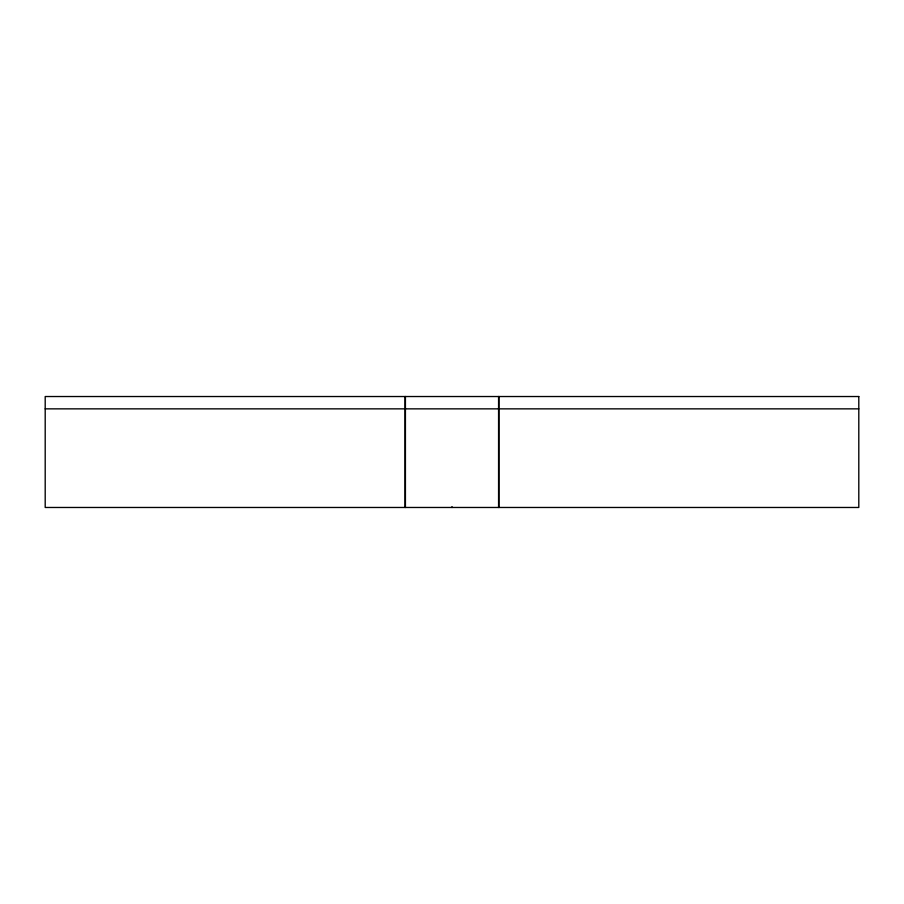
<?xml version="1.0" encoding="UTF-8"?>
<svg xmlns="http://www.w3.org/2000/svg" width="904" height="904" viewBox="0 0 904 904"><rect width="100%" height="100%" fill="white"/><g stroke="black" fill="none" stroke-linecap="round" stroke-linejoin="round"><path stroke-width="1.36" d="M45.2 408.857L858.8 408.857M498.94 396.528L498.94 507.472M498.579 396.528L498.579 507.472M452 506.624L452 507.472M405.421 396.528L405.421 507.472M405.06 396.528L405.06 507.472M858.8 396.528L45.2 396.528L45.2 507.472L858.8 507.472L858.8 396.528"/></g></svg>
